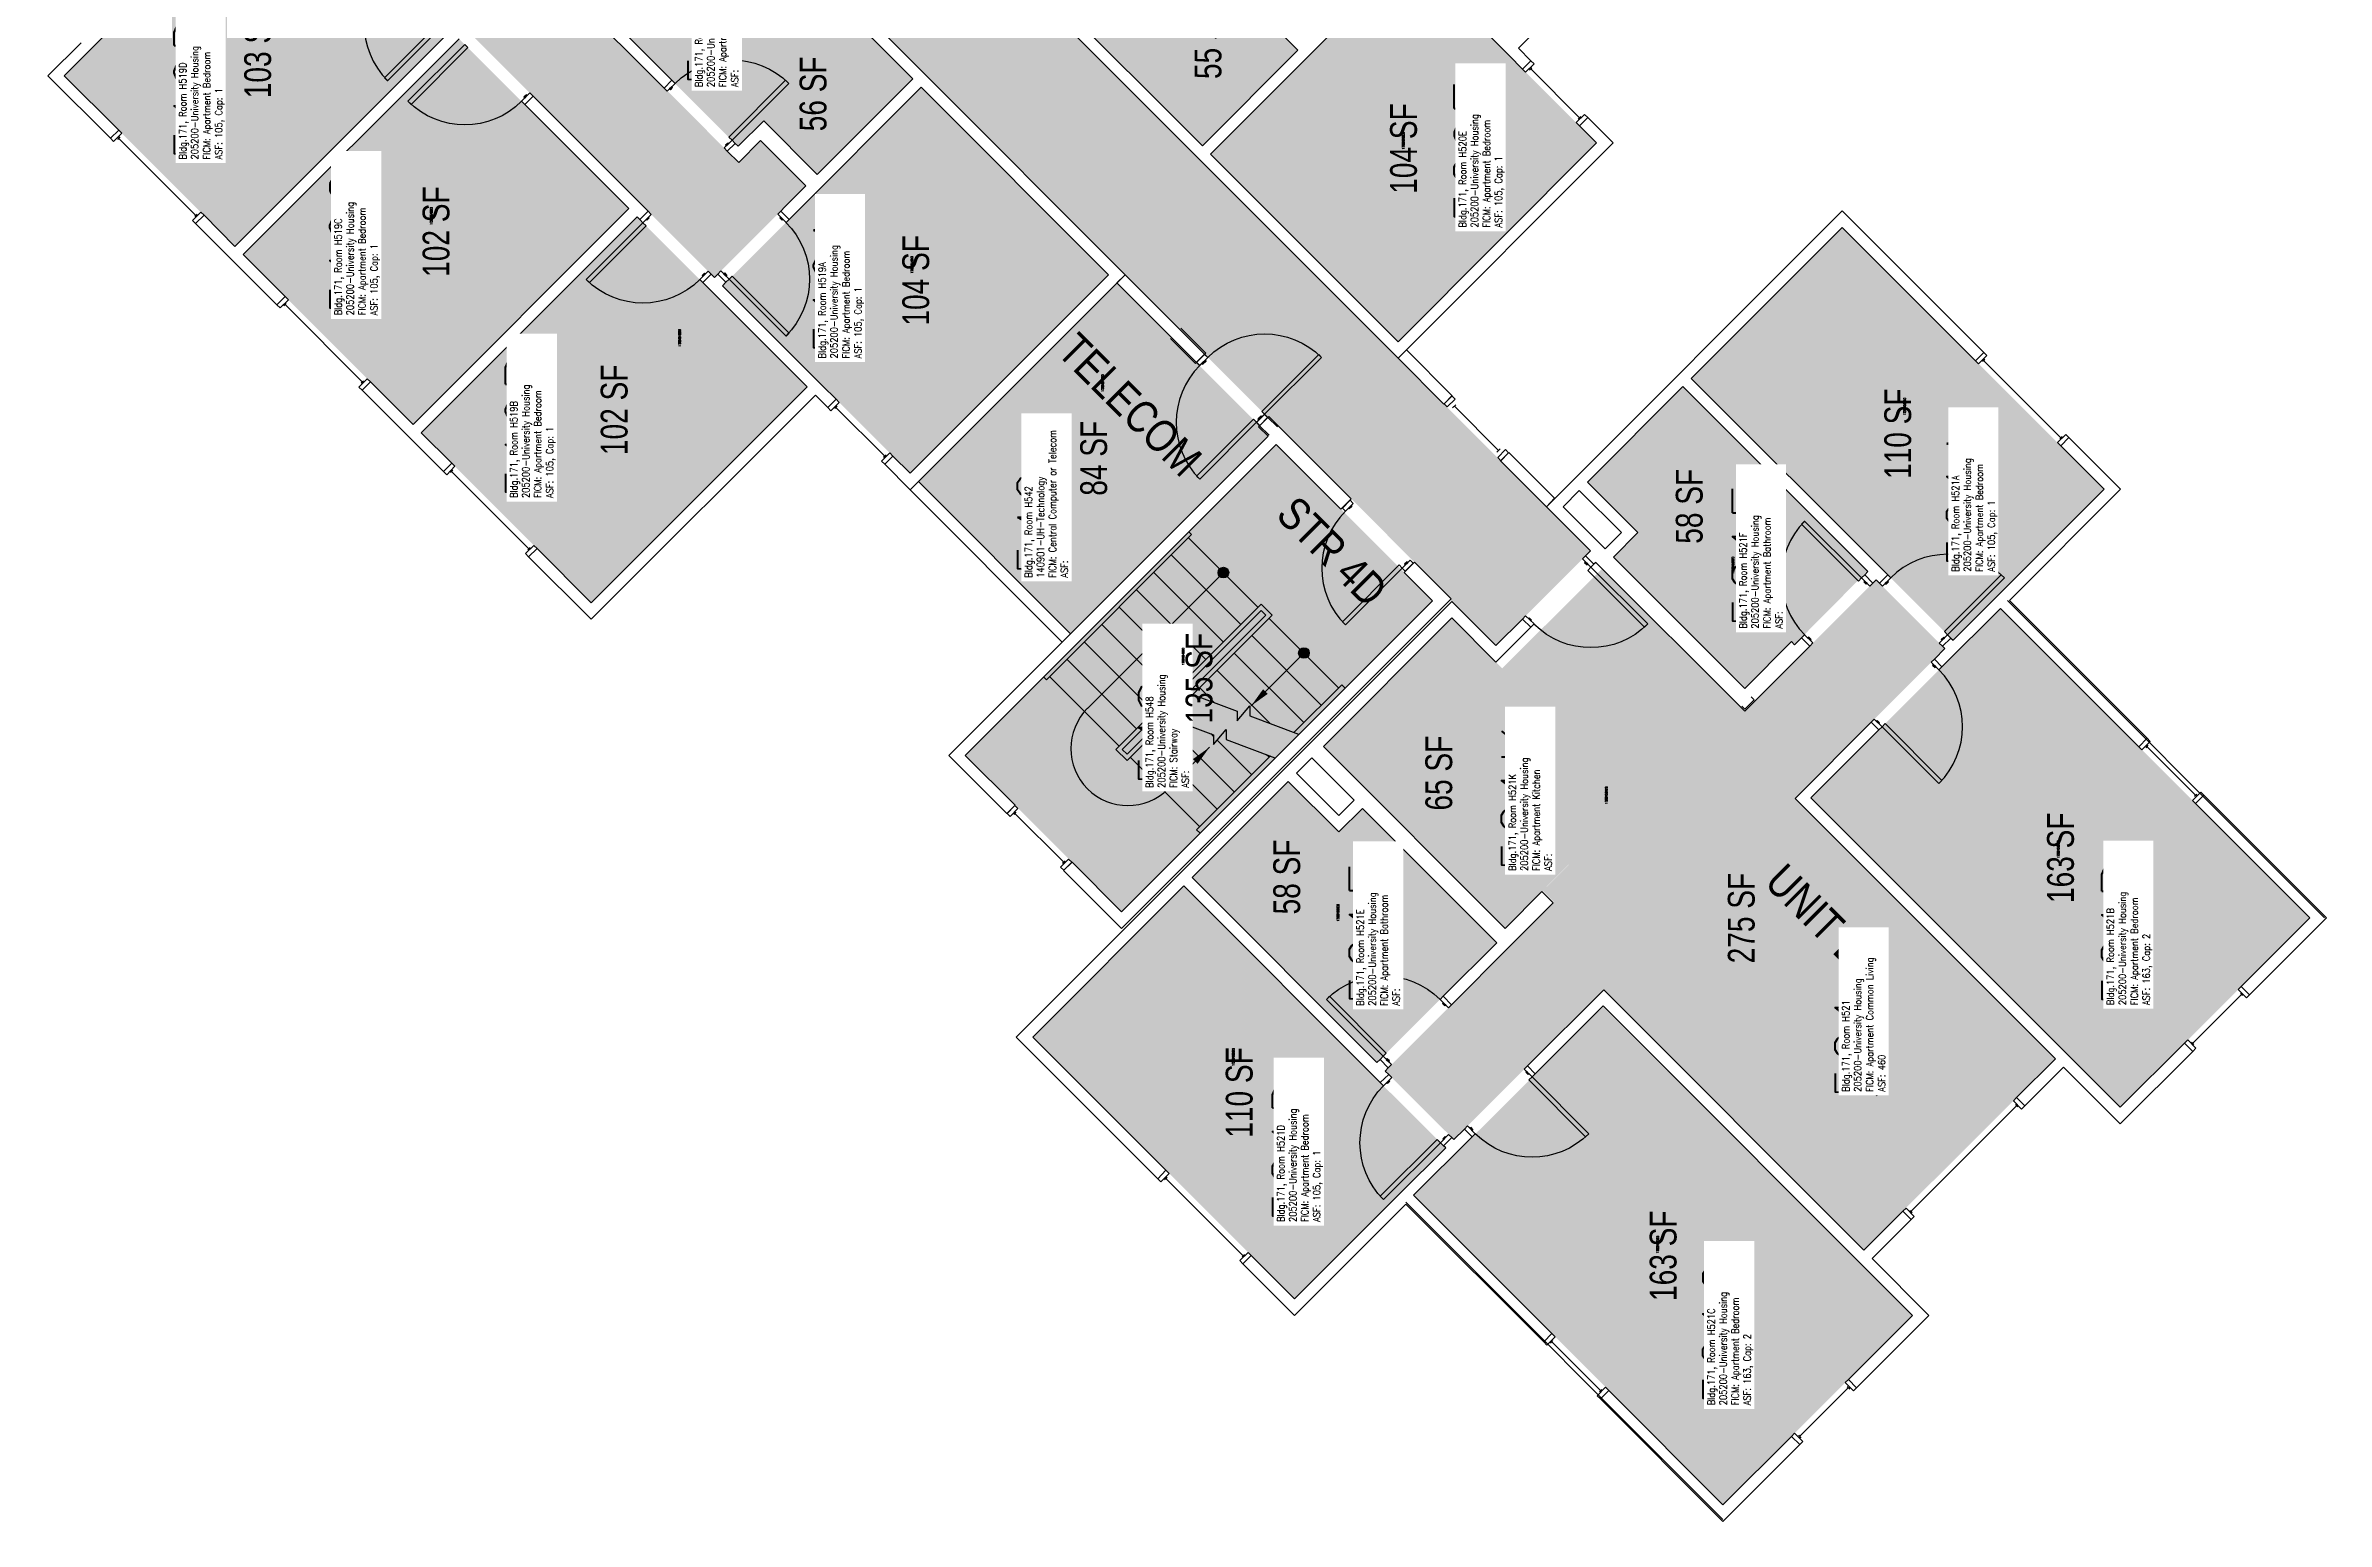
# Model space of a CAD drawing. Header units: inches. Extents: x -105 to 3698, y -798 to 1624.
# Drawn here: x 2676 to 3698, y -66 to 595 of the extents above; entities that cross this region are included whole.
import ezdxf
from ezdxf.enums import TextEntityAlignment as Align

# ---------------------------------------------------------------- set-up
doc = ezdxf.new("R2010")
doc.units = ezdxf.units.IN
doc.header["$LTSCALE"] = 96
doc.header["$MEASUREMENT"] = 0
for name, color, linetype in [('A-AREA-IDEN', 1, 'Continuous'), ('A-DOOR', 2, 'Continuous'), ('A-FLOR', 3, 'Continuous'), ('A-GLAZ', 1, 'Continuous'), ('A-IDEN-RNUM', 7, 'Continuous'), ('A-IDEN-SNUM', 4, 'Continuous'), ('A-IDEN-VNUM', 4, 'Continuous'), ('A-WALL', 5, 'Continuous'), ('AREA-TEXT', 3, 'Continuous'), ('Rooms-Category-Color', 7, 'Continuous'), ('Rooms-College-Color', 7, 'Continuous'), ('Rooms-Department-Color', 7, 'Continuous'), ('Rooms-Division-Color', 7, 'Continuous'), ('Rooms-Information', 7, 'Continuous')]:
    doc.layers.add(name, color=color, linetype=linetype)
doc.styles.add('AREA', font='arial.ttf', dxfattribs={"width": 0.75, "height": 12})
doc.styles.add('DIMS', font='ARIALN.TTF')
doc.styles.add('ROOMSNUMBER', font='txt.shx', dxfattribs={"height": 0.03})
doc.styles.add('ROOMVNUMBER', font='simplex.shx', dxfattribs={"width": 0.85})
doc.styles.get("Standard").update_dxf_attribs({"font": 'ARIALN.TTF'})
doc.dimstyles.new('NBA 2004', dxfattribs={"dimscale": 128, "dimtxt": 0.125, "dimasz": 0.09375, "dimexe": 0.125, "dimexo": 0.125, "dimgap": 0.0625, "dimtad": 1, "dimdec": 3, "dimzin": 3, "dimdsep": 46, "dimlunit": 4, "dimtxsty": 'DIMS', "dimblk": 'ARCHTICK', "dimcen": 0.09375, "dimdle": 0.125, "dimclrd": 256, "dimclre": 256, "dimclrt": 2, "dimadec": 0, "dimazin": 0, "dimtfac": 0.75, "dimtdec": 3, "dimtmove": 2, "dimatfit": 2, "dimfxl": 0.125, "dimfrac": 2, "dimtolj": 1, "dimtzin": 0, "dimlwd": -1, "dimlwe": -1, "dimarcsym": 0})

# ---------------------------------------------------------------- blocks, each defined once
blk = doc.blocks.new('_ArchTick')
at = {"color": 0, "linetype": 'ByBlock', "const_width": 0.15}
blk.add_lwpolyline([(-0.5, -0.5), (0.5, 0.5)], dxfattribs=at)

msp = doc.modelspace()

# ---------------------------------------------------------------- hatches: boundary and pattern name
at = {"layer": 'A-FLOR'}
h = msp.add_hatch(color=256, dxfattribs=at)
h.paths.add_polyline_path([(3205.7, 359.7), (3203.9, 361.6, 0.25479), (3201.7, 360.9), (3205.1, 357.6, 0.25479)])
h.paths.add_polyline_path([(3203.9, 361.6), (3205.7, 359.7, 0.294533)])
h.paths.add_polyline_path([(3203.4, 359.2), (3201.7, 360.9, 0.414214), (3201.7, 357.6)])
h.paths.add_polyline_path([(3205.1, 357.6), (3203.4, 359.2), (3201.7, 357.6, 0.414214)])
h = msp.add_hatch(color=256, dxfattribs=at)
h.paths.add_polyline_path([(3241.8, 323.7), (3240, 325.5, 0.25479), (3237.8, 324.9), (3241.1, 321.5, 0.25479)])
h.paths.add_polyline_path([(3240, 325.5), (3241.8, 323.7, 0.294533)])
h.paths.add_polyline_path([(3239.5, 323.2), (3237.8, 324.9, 0.414214), (3237.8, 321.5)])
h.paths.add_polyline_path([(3241.1, 321.5), (3239.5, 323.2), (3237.8, 321.5, 0.414214)])
at = {"layer": 'Rooms-Category-Color', "true_color": 0xadadad}
for points in [[(3325.5, 326.5), (3367.9, 368.9), (2882.4, 854.5), (2900.1, 872.2), (2858.3, 914), (2840.6, 896.3), (2753.3, 983.6), (2770.9, 1001.3), (2712.7, 1059.5), (2695.1, 1041.8), (2434.8, 1302.1), (2392.4, 1259.6), (2652.6, 999.4), (2634.9, 981.7), (2693.2, 923.5), (2710.8, 941.2), (2841, 811), (2823.3, 793.4), (2881.5, 735.2), (2899.2, 752.8), (3195, 457), (3223.3, 428.7), (3227.6, 424.5), (3228, 424.9), (3271.1, 381.8), (3305.4, 347.5), (3304.9, 347)], [(3087.8, 277.3), (3227.1, 416.6), (3297.1, 346.6), (3157.8, 207.3)]]:
    msp.add_hatch(color=253, dxfattribs=at).paths.add_polyline_path(points)
at = {"layer": 'Rooms-Category-Color', "true_color": 0x728ef3}
for points in [[(2975.4, 491.4), (2780.9, 685.8), (2695.4, 600.3), (2599.6, 696.1), (2682, 778.5), (2741.5, 719), (2815.9, 793.4), (2859.1, 750.2), (2852.8, 743.8), (2856.5, 740.1), (2862.8, 746.4), (2877.8, 731.4), (2842.9, 696.5), (2827.9, 711.5), (2832.4, 716.1), (2828.7, 719.8), (2819.1, 710.1), (2841.5, 687.7), (2851.3, 697.5), (2871.6, 677.2), (2861.8, 667.4), (2986.3, 542.9), (2996.1, 552.7), (3016.4, 532.4)], [(2684.2, 581.7), (2760.6, 505.3), (2857.3, 602), (2780.9, 678.4)], [(3165, 682.4), (3113.4, 630.9), (3194, 550.3), (3236.8, 593.1), (3212.7, 617.1), (3221.5, 625.9)], [(3064.3, 580.3), (3021.5, 537.5), (2997.5, 561.5), (2986, 550), (2930.1, 606), (2984.3, 660.3)], [(3197.7, 546.6), (3281.7, 462.6), (3370.6, 551.6), (3286.6, 635.5)], [(2861, 598.3), (2937.1, 522.2), (2840.4, 425.5), (2764.3, 501.6)], [(3152, 492.6), (3063.1, 403.7), (2979.1, 487.6), (3068, 576.6)], [(2940.8, 518.5), (3016.9, 442.4), (2920.2, 345.7), (2844.1, 421.8)], [(3413, 446.2), (3480.6, 513.8), (3597.9, 396.5), (3530.3, 328.9)], [(3409, 442.6), (3492.2, 360.2), (3459.5, 327.2), (3458.1, 328.6), (3437.2, 307.6), (3378.2, 366.1), (3389.1, 377.1), (3366.4, 399.6), (3410, 443.7)], [(3328.3, 316.3), (3373.1, 361), (3437, 297.1), (3495.8, 356), (3526.6, 325.2), (3459.5, 258.1), (3576.1, 141.5), (3490.3, 55.8), (3373.8, 172.4), (3306.7, 105.3), (3275.9, 136), (3351.5, 211.6), (3346.4, 216.7), (3387.1, 257.5)], [(3305.7, 338.9), (3248.2, 281.4), (3329.6, 199.9), (3387.1, 257.5)], [(3466.7, 258.4), (3551.5, 343.2), (3690.1, 204.6), (3605.3, 119.8)], [(3232.5, 265.7), (3189.4, 222.6), (3272.2, 139.8), (3325.9, 193.4), (3265.7, 253.6), (3255.1, 243.1)], [(3118.1, 151.2), (3185.7, 218.9), (3273.7, 130.8), (3303, 101.6), (3235.3, 34)], [(3288.7, 80.4), (3373.5, 164.7), (3512.1, 26.6), (3427.3, -58.2)]]:
    msp.add_hatch(color=171, dxfattribs=at).paths.add_polyline_path(points)
at = {"layer": 'Rooms-Category-Color', "true_color": 0xe3c5e1}
msp.add_hatch(color=254, dxfattribs=at).paths.add_polyline_path([(3066.8, 400), (3155.7, 488.9), (3223.9, 420.7), (3134.9, 331.8)])
at = {"layer": 'Rooms-College-Color', "true_color": 0xadadad}
for points in [[(3325.5, 326.5), (3367.9, 368.9), (2882.4, 854.5), (2900.1, 872.2), (2858.3, 914), (2840.6, 896.3), (2753.3, 983.6), (2770.9, 1001.3), (2712.7, 1059.5), (2695.1, 1041.8), (2434.8, 1302.1), (2392.4, 1259.6), (2652.6, 999.4), (2634.9, 981.7), (2693.2, 923.5), (2710.8, 941.2), (2841, 811), (2823.3, 793.4), (2881.5, 735.2), (2899.2, 752.8), (3195, 457), (3223.3, 428.7), (3227.6, 424.5), (3228, 424.9), (3271.1, 381.8), (3305.4, 347.5), (3304.9, 347)], [(2975.4, 491.4), (2780.9, 685.8), (2695.4, 600.3), (2599.6, 696.1), (2682, 778.5), (2741.5, 719), (2815.9, 793.4), (2859.1, 750.2), (2852.8, 743.8), (2856.5, 740.1), (2862.8, 746.4), (2877.8, 731.4), (2842.9, 696.5), (2827.9, 711.5), (2832.4, 716.1), (2828.7, 719.8), (2819.1, 710.1), (2841.5, 687.7), (2851.3, 697.5), (2871.6, 677.2), (2861.8, 667.4), (2986.3, 542.9), (2996.1, 552.7), (3016.4, 532.4)], [(2684.2, 581.7), (2760.6, 505.3), (2857.3, 602), (2780.9, 678.4)], [(3165, 682.4), (3113.4, 630.9), (3194, 550.3), (3236.8, 593.1), (3212.7, 617.1), (3221.5, 625.9)], [(3064.3, 580.3), (3021.5, 537.5), (2997.5, 561.5), (2986, 550), (2930.1, 606), (2984.3, 660.3)], [(3197.7, 546.6), (3281.7, 462.6), (3370.6, 551.6), (3286.6, 635.5)], [(2861, 598.3), (2937.1, 522.2), (2840.4, 425.5), (2764.3, 501.6)], [(3152, 492.6), (3063.1, 403.7), (2979.1, 487.6), (3068, 576.6)], [(2940.8, 518.5), (3016.9, 442.4), (2920.2, 345.7), (2844.1, 421.8)], [(3413, 446.2), (3480.6, 513.8), (3597.9, 396.5), (3530.3, 328.9)], [(3066.8, 400), (3155.7, 488.9), (3223.9, 420.7), (3134.9, 331.8)], [(3409, 442.6), (3492.2, 360.2), (3459.5, 327.2), (3458.1, 328.6), (3437.2, 307.6), (3378.2, 366.1), (3389.1, 377.1), (3366.4, 399.6), (3410, 443.7)], [(3087.8, 277.3), (3227.1, 416.6), (3297.1, 346.6), (3157.8, 207.3)], [(3328.3, 316.3), (3373.1, 361), (3437, 297.1), (3495.8, 356), (3526.6, 325.2), (3459.5, 258.1), (3576.1, 141.5), (3490.3, 55.8), (3373.8, 172.4), (3306.7, 105.3), (3275.9, 136), (3351.5, 211.6), (3346.4, 216.7), (3387.1, 257.5)], [(3305.7, 338.9), (3248.2, 281.4), (3329.6, 199.9), (3387.1, 257.5)], [(3466.7, 258.4), (3551.5, 343.2), (3690.1, 204.6), (3605.3, 119.8)], [(3232.5, 265.7), (3189.4, 222.6), (3272.2, 139.8), (3325.9, 193.4), (3265.7, 253.6), (3255.1, 243.1)], [(3118.1, 151.2), (3185.7, 218.9), (3273.7, 130.8), (3303, 101.6), (3235.3, 34)], [(3288.7, 80.4), (3373.5, 164.7), (3512.1, 26.6), (3427.3, -58.2)]]:
    msp.add_hatch(color=253, dxfattribs=at).paths.add_polyline_path(points)
at = {"layer": 'Rooms-Department-Color', "true_color": 0xacacac}
for points in [[(3325.5, 326.5), (3367.9, 368.9), (2882.4, 854.5), (2900.1, 872.2), (2858.3, 914), (2840.6, 896.3), (2753.3, 983.6), (2770.9, 1001.3), (2712.7, 1059.5), (2695.1, 1041.8), (2434.8, 1302.1), (2392.4, 1259.6), (2652.6, 999.4), (2634.9, 981.7), (2693.2, 923.5), (2710.8, 941.2), (2841, 811), (2823.3, 793.4), (2881.5, 735.2), (2899.2, 752.8), (3195, 457), (3223.3, 428.7), (3227.6, 424.5), (3228, 424.9), (3271.1, 381.8), (3305.4, 347.5), (3304.9, 347)], [(3087.8, 277.3), (3227.1, 416.6), (3297.1, 346.6), (3157.8, 207.3)]]:
    msp.add_hatch(color=253, dxfattribs=at).paths.add_polyline_path(points)
at = {"layer": 'Rooms-Department-Color', "true_color": 0x604aed}
for points in [[(2975.4, 491.4), (2780.9, 685.8), (2695.4, 600.3), (2599.6, 696.1), (2682, 778.5), (2741.5, 719), (2815.9, 793.4), (2859.1, 750.2), (2852.8, 743.8), (2856.5, 740.1), (2862.8, 746.4), (2877.8, 731.4), (2842.9, 696.5), (2827.9, 711.5), (2832.4, 716.1), (2828.7, 719.8), (2819.1, 710.1), (2841.5, 687.7), (2851.3, 697.5), (2871.6, 677.2), (2861.8, 667.4), (2986.3, 542.9), (2996.1, 552.7), (3016.4, 532.4)], [(2684.2, 581.7), (2760.6, 505.3), (2857.3, 602), (2780.9, 678.4)], [(3165, 682.4), (3113.4, 630.9), (3194, 550.3), (3236.8, 593.1), (3212.7, 617.1), (3221.5, 625.9)], [(3064.3, 580.3), (3021.5, 537.5), (2997.5, 561.5), (2986, 550), (2930.1, 606), (2984.3, 660.3)], [(3197.7, 546.6), (3281.7, 462.6), (3370.6, 551.6), (3286.6, 635.5)], [(2861, 598.3), (2937.1, 522.2), (2840.4, 425.5), (2764.3, 501.6)], [(3152, 492.6), (3063.1, 403.7), (2979.1, 487.6), (3068, 576.6)], [(2940.8, 518.5), (3016.9, 442.4), (2920.2, 345.7), (2844.1, 421.8)], [(3413, 446.2), (3480.6, 513.8), (3597.9, 396.5), (3530.3, 328.9)], [(3066.8, 400), (3155.7, 488.9), (3223.9, 420.7), (3134.9, 331.8)], [(3409, 442.6), (3492.2, 360.2), (3459.5, 327.2), (3458.1, 328.6), (3437.2, 307.6), (3378.2, 366.1), (3389.1, 377.1), (3366.4, 399.6), (3410, 443.7)], [(3328.3, 316.3), (3373.1, 361), (3437, 297.1), (3495.8, 356), (3526.6, 325.2), (3459.5, 258.1), (3576.1, 141.5), (3490.3, 55.8), (3373.8, 172.4), (3306.7, 105.3), (3275.9, 136), (3351.5, 211.6), (3346.4, 216.7), (3387.1, 257.5)], [(3305.7, 338.9), (3248.2, 281.4), (3329.6, 199.9), (3387.1, 257.5)], [(3466.7, 258.4), (3551.5, 343.2), (3690.1, 204.6), (3605.3, 119.8)], [(3232.5, 265.7), (3189.4, 222.6), (3272.2, 139.8), (3325.9, 193.4), (3265.7, 253.6), (3255.1, 243.1)], [(3118.1, 151.2), (3185.7, 218.9), (3273.7, 130.8), (3303, 101.6), (3235.3, 34)], [(3288.7, 80.4), (3373.5, 164.7), (3512.1, 26.6), (3427.3, -58.2)]]:
    msp.add_hatch(color=173, dxfattribs=at).paths.add_polyline_path(points)
at = {"layer": 'Rooms-Division-Color', "true_color": 0xadadad}
for points in [[(3325.5, 326.5), (3367.9, 368.9), (2882.4, 854.5), (2900.1, 872.2), (2858.3, 914), (2840.6, 896.3), (2753.3, 983.6), (2770.9, 1001.3), (2712.7, 1059.5), (2695.1, 1041.8), (2434.8, 1302.1), (2392.4, 1259.6), (2652.6, 999.4), (2634.9, 981.7), (2693.2, 923.5), (2710.8, 941.2), (2841, 811), (2823.3, 793.4), (2881.5, 735.2), (2899.2, 752.8), (3195, 457), (3223.3, 428.7), (3227.6, 424.5), (3228, 424.9), (3271.1, 381.8), (3305.4, 347.5), (3304.9, 347)], [(3087.8, 277.3), (3227.1, 416.6), (3297.1, 346.6), (3157.8, 207.3)]]:
    msp.add_hatch(color=253, dxfattribs=at).paths.add_polyline_path(points)
at = {"layer": 'Rooms-Division-Color', "true_color": 0x604aed}
for points in [[(2975.4, 491.4), (2780.9, 685.8), (2695.4, 600.3), (2599.6, 696.1), (2682, 778.5), (2741.5, 719), (2815.9, 793.4), (2859.1, 750.2), (2852.8, 743.8), (2856.5, 740.1), (2862.8, 746.4), (2877.8, 731.4), (2842.9, 696.5), (2827.9, 711.5), (2832.4, 716.1), (2828.7, 719.8), (2819.1, 710.1), (2841.5, 687.7), (2851.3, 697.5), (2871.6, 677.2), (2861.8, 667.4), (2986.3, 542.9), (2996.1, 552.7), (3016.4, 532.4)], [(2684.2, 581.7), (2760.6, 505.3), (2857.3, 602), (2780.9, 678.4)], [(3165, 682.4), (3113.4, 630.9), (3194, 550.3), (3236.8, 593.1), (3212.7, 617.1), (3221.5, 625.9)], [(3064.3, 580.3), (3021.5, 537.5), (2997.5, 561.5), (2986, 550), (2930.1, 606), (2984.3, 660.3)], [(3197.7, 546.6), (3281.7, 462.6), (3370.6, 551.6), (3286.6, 635.5)], [(2861, 598.3), (2937.1, 522.2), (2840.4, 425.5), (2764.3, 501.6)], [(3152, 492.6), (3063.1, 403.7), (2979.1, 487.6), (3068, 576.6)], [(2940.8, 518.5), (3016.9, 442.4), (2920.2, 345.7), (2844.1, 421.8)], [(3413, 446.2), (3480.6, 513.8), (3597.9, 396.5), (3530.3, 328.9)], [(3066.8, 400), (3155.7, 488.9), (3223.9, 420.7), (3134.9, 331.8)], [(3409, 442.6), (3492.2, 360.2), (3459.5, 327.2), (3458.1, 328.6), (3437.2, 307.6), (3378.2, 366.1), (3389.1, 377.1), (3366.4, 399.6), (3410, 443.7)], [(3328.3, 316.3), (3373.1, 361), (3437, 297.1), (3495.8, 356), (3526.6, 325.2), (3459.5, 258.1), (3576.1, 141.5), (3490.3, 55.8), (3373.8, 172.4), (3306.7, 105.3), (3275.9, 136), (3351.5, 211.6), (3346.4, 216.7), (3387.1, 257.5)], [(3305.7, 338.9), (3248.2, 281.4), (3329.6, 199.9), (3387.1, 257.5)], [(3466.7, 258.4), (3551.5, 343.2), (3690.1, 204.6), (3605.3, 119.8)], [(3232.5, 265.7), (3189.4, 222.6), (3272.2, 139.8), (3325.9, 193.4), (3265.7, 253.6), (3255.1, 243.1)], [(3118.1, 151.2), (3185.7, 218.9), (3273.7, 130.8), (3303, 101.6), (3235.3, 34)], [(3288.7, 80.4), (3373.5, 164.7), (3512.1, 26.6), (3427.3, -58.2)]]:
    msp.add_hatch(color=173, dxfattribs=at).paths.add_polyline_path(points)

# ---------------------------------------------------------------- linework, layer by layer
at = {"layer": 'A-DOOR'}
for p, q in [((3191.3, 453.3), (3195, 457)), ((3192.7, 451.9), (3191.3, 453.3)), ((3196.5, 455.6), (3192.7, 451.9)), ((3195.2, 454.3), (3193.8, 452.9)), ((3193.8, 452.9), (3194.2, 452.5)), ((3194.2, 452.5), (3195.7, 453.9)), ((3195, 457), (3196.5, 455.6)), ((3195.7, 453.9), (3195.2, 454.3)), ((3220.7, 431.3), (3246.1, 456.8)), ((3247.4, 455.6), (3221.9, 430.1)), ((3246.1, 456.8), (3247.4, 455.6)), ((3221.9, 430.1), (3218.2, 426.4)), ((3218.8, 427.9), (3220.2, 429.3)), ((3220.2, 429.3), (3220.7, 428.9)), ((3221.9, 430.1), (3220.7, 431.3)), ((3223.3, 428.7), (3221.9, 430.1)), ((3218.2, 426.4), (3219.6, 425)), ((3219.3, 427.5), (3218.8, 427.9)), ((3220.7, 428.9), (3219.3, 427.5)), ((3219.6, 425), (3223.3, 428.7))]:
    msp.add_line(p, q, dxfattribs=at)
for points in [[(2854.5, 604.9), (2853.1, 606.3), (2827.6, 580.8), (2829, 579.4)], [(2863.6, 595.7), (2865, 594.3), (2839.5, 568.9), (2838.1, 570.3)], [(2892.8, 574), (2894.2, 572.6), (2890.5, 568.9), (2889, 570.3)], [(2891.5, 572.8), (2891.2, 573.1), (2890.1, 572.1), (2890.5, 571.7)], [(2954.3, 574.8), (2952.9, 576.2), (2956.4, 579.7), (2957.8, 578.3)], [(2955.3, 575.8), (2955.7, 575.4), (2956.7, 576.5), (2956.4, 576.8)], [(2983.3, 552.8), (2981.8, 554.2), (3007.3, 579.7), (3008.7, 578.3)], [(2979.8, 549.4), (2981.2, 547.9), (2984.7, 551.4), (2983.3, 552.8)], [(2980.8, 550.3), (2980.4, 550.7), (2981.5, 551.7), (2981.8, 551.4)], [(3003.8, 519.7), (3005.2, 521.1), (3008.9, 517.4), (3007.5, 516)], [(2943.4, 515.9), (2944.8, 514.5), (2919.4, 489.1), (2917.9, 490.5)], [(2947.1, 519.6), (2945.7, 521.1), (2942, 517.3), (2943.4, 515.9)], [(2945.9, 518.4), (2946.2, 518.1), (2945.2, 517), (2944.8, 517.3)], [(3005, 518.5), (3004.7, 518.1), (3005.7, 517.1), (3006.1, 517.4)], [(2972.6, 494.2), (2974, 492.8), (2970.3, 489.1), (2968.9, 490.5)], [(2971.3, 493), (2971, 493.3), (2969.9, 492.2), (2970.3, 491.9)], [(2978.3, 494.3), (2976.9, 492.9), (2980.6, 489.2), (2982, 490.6)], [(2979.5, 493), (2979.9, 493.4), (2981, 492.3), (2980.6, 492)], [(2982, 490.6), (2983.4, 492), (3008.9, 466.5), (3007.5, 465.1)], [(3196.4, 455.5), (3195, 456.9), (3191.4, 453.4), (3192.8, 451.9)], [(3195.3, 454.4), (3195.7, 454.1), (3194.6, 453), (3194.2, 453.4)], [(3221.8, 430), (3223.2, 428.6), (3219.7, 425.1), (3218.3, 426.5)], [(3220.8, 429), (3220.4, 429.3), (3219.3, 428.3), (3219.7, 427.9)], [(3218.3, 426.5), (3216.9, 427.9), (3191.4, 402.4), (3192.8, 401)], [(3261.6, 390.2), (3260.2, 391.6), (3256.7, 388.1), (3258.1, 386.7)], [(3260.6, 389.2), (3260.9, 388.8), (3259.8, 387.8), (3259.5, 388.1)], [(3489.3, 356.8), (3487.9, 355.4), (3462.4, 380.9), (3463.8, 382.3)], [(3283.5, 361.2), (3282.1, 362.7), (3256.7, 337.2), (3258.1, 335.8)], [(3287.1, 364.8), (3288.5, 363.4), (3284.9, 359.8), (3283.5, 361.2)], [(3286, 363.7), (3285.7, 364.1), (3284.6, 363), (3284.9, 362.7)], [(3364.3, 365.3), (3365.7, 366.7), (3369.4, 363), (3368, 361.6)], [(3365.5, 364.1), (3365.2, 363.7), (3366.3, 362.7), (3366.6, 363)], [(3368, 361.6), (3366.6, 360.2), (3392.1, 334.7), (3393.5, 336.2)], [(3493, 353.1), (3494.4, 354.5), (3490.7, 358.2), (3489.3, 356.8)], [(3498.7, 353.1), (3497.3, 354.5), (3501, 358.2), (3502.4, 356.8)], [(3527.8, 331.4), (3526.4, 332.8), (3551.9, 358.2), (3553.3, 356.8)], [(3491.8, 354.4), (3491.4, 354), (3490.3, 355.1), (3490.7, 355.4)], [(3499.9, 354.3), (3500.3, 354), (3501.3, 355), (3501, 355.4)], [(3338.8, 339.9), (3337.4, 338.4), (3341.1, 334.7), (3342.6, 336.2)], [(3340.1, 338.6), (3340.4, 339), (3341.5, 337.9), (3341.1, 337.6)], [(3467.5, 327.7), (3466.1, 326.3), (3462.4, 330), (3463.8, 331.4)], [(3466.3, 328.9), (3466.7, 329.3), (3465.6, 330.3), (3465.2, 330)], [(3524.1, 327.6), (3525.5, 326.2), (3529.3, 329.9), (3527.8, 331.4)], [(3525.4, 328.9), (3525, 329.2), (3526.1, 330.3), (3526.4, 329.9)], [(3520.5, 319.1), (3521.9, 320.5), (3525.3, 317), (3523.9, 315.6)], [(3521.4, 318.1), (3521.1, 317.8), (3522.2, 316.7), (3522.5, 317)], [(3495, 293.6), (3493.6, 292.2), (3497, 288.8), (3498.5, 290.2)], [(3496, 292.6), (3496.3, 293), (3497.4, 291.9), (3497, 291.6)], [(3498.5, 290.2), (3499.9, 291.6), (3525.3, 266.1), (3523.9, 264.7)], [(3275, 142.6), (3276.4, 144), (3251, 169.5), (3249.6, 168)], [(3304.2, 164.3), (3305.6, 165.7), (3301.9, 169.5), (3300.5, 168)], [(3303, 165.6), (3302.6, 165.2), (3301.5, 166.3), (3301.9, 166.6)], [(3278.7, 138.9), (3277.3, 137.5), (3273.6, 141.2), (3275, 142.6)], [(3278.9, 133.1), (3277.5, 134.5), (3273.7, 130.8), (3275.2, 129.4)], [(3277.5, 140.1), (3277.9, 140.5), (3276.8, 141.5), (3276.4, 141.2)], [(3338.2, 136.8), (3339.6, 138.3), (3343.1, 134.8), (3341.7, 133.4)], [(3339.2, 135.9), (3338.9, 135.5), (3339.9, 134.5), (3340.3, 134.8)], [(3341.7, 133.4), (3340.3, 132), (3365.7, 106.5), (3367.1, 107.9)], [(3277.6, 131.8), (3278, 131.5), (3276.9, 130.4), (3276.6, 130.8)], [(3300.6, 103.9), (3299.2, 105.3), (3273.7, 79.9), (3275.2, 78.5)], [(3304.3, 107.6), (3305.7, 106.2), (3302, 102.5), (3300.6, 103.9)], [(3303.1, 106.4), (3302.7, 106.7), (3301.7, 105.7), (3302, 105.3)], [(3312.8, 111.4), (3311.4, 110), (3314.8, 106.5), (3316.2, 107.9)], [(3313.8, 110.4), (3314.1, 110.8), (3315.2, 109.7), (3314.8, 109.4)]]:
    msp.add_lwpolyline(points, close=True, dxfattribs=at)
for centre, start, end in [((2854.5, 604.9), 135, 225), ((3218.3, 426.5), 135, 225), ((3283.5, 361.2), 135, 225), ((3489.3, 356.8), 135, 225), ((3527.8, 331.4), 45, 135), ((3498.5, 290.2), 315, 45)]:
    msp.add_arc(centre, 36, start, end, dxfattribs=at)
at = {"layer": 'A-DOOR', "extrusion": (0, 0, -1)}
for centre, start, end in [((-2983.3, 552.8), 45, 135), ((-2863.6, 595.7), 225, 315), ((-2982, 490.6), 135, 225), ((-2943.4, 515.9), 225, 315), ((-3221.9, 430.1), 45, 135), ((-3368, 361.6), 225, 315), ((-3275, 142.6), 45, 135), ((-3300.6, 103.9), 315, 45), ((-3341.7, 133.4), 225, 315)]:
    msp.add_arc(centre, 36, start, end, dxfattribs=at)
at = {"layer": 'A-FLOR'}
for p, q in [((3189.2, 376.2), (3124.2, 311.2)), ((3189.2, 376.2), (3187.8, 377.6)), ((3218.9, 343.7), (3187.8, 374.8)), ((3203.4, 359.2), (3142.6, 298.4)), ((3203.4, 328.1), (3172.3, 359.2)), ((3211.2, 335.9), (3180.1, 367)), ((3195.6, 320.3), (3164.5, 351.5)), ((3220.4, 345.1), (3155.3, 280)), ((3187.8, 312.6), (3156.7, 343.7)), ((3220.4, 342.3), (3158.1, 280)), ((3187.7, 305.4), (3222.5, 340.1)), ((3189.8, 304.6), (3225.3, 340.1)), ((3220.4, 345.1), (3225.3, 340.1)), ((3220.4, 342.3), (3222.5, 340.1)), ((3223.9, 338.7), (3255, 307.6)), ((3172.3, 297), (3141.2, 328.1)), ((3180.1, 304.8), (3148.9, 335.9)), ((3216.1, 331), (3247.2, 299.8)), ((3164.5, 289.2), (3133.4, 320.3)), ((3208.3, 323.2), (3239.5, 292.1)), ((3124.2, 311.2), (3122.8, 312.6)), ((3156.7, 281.5), (3125.6, 312.6)), ((3192.8, 307.6), (3199.3, 301.1)), ((3200.6, 315.4), (3224.2, 291.8)), ((3256.4, 309), (3235.1, 287.7)), ((3256.4, 309), (3257.8, 307.6)), ((3177.1, 294.8), (3160.3, 277.9)), ((3179.2, 294), (3160.3, 275.1)), ((3177.2, 292.1), (3208.3, 261)), ((3177.2, 292.1), (3208.3, 261)), ((3197.8, 287.1), (3199, 285.8)), ((3155.3, 280), (3160.3, 275.1)), ((3158.1, 280), (3160.3, 277.9)), ((3161.7, 276.5), (3192.8, 245.4)), ((3169.4, 284.3), (3200.6, 253.2)), ((3224.5, 277.1), (3191.4, 244)), ((3200.7, 284.2), (3216.1, 268.7)), ((3222.6, 277.8), (3223.9, 276.5)), ((3192.8, 242.6), (3191.4, 244))]:
    msp.add_line(p, q, dxfattribs=at)
at = {"layer": 'A-FLOR', "linetype": 'Continuous'}
for points in [[(3187.7, 305.4), (3209.6, 297.2), (3209.6, 292.8), (3215.3, 299.5), (3215.2, 295.1), (3237.1, 286.9)], [(3177.1, 294.8), (3199, 286.6), (3199, 282.2), (3204.7, 288.9), (3204.6, 284.5), (3226.5, 276.3)]]:
    msp.add_lwpolyline(points, dxfattribs=at)
at = {"layer": 'A-FLOR'}
for centre in [(3203.4, 359.2), (3239.5, 323.2)]:
    msp.add_circle(centre, 2.38, dxfattribs=at)
msp.add_arc((3160.6, 280.4), 25.5, 135.0001, 315.0001, dxfattribs=at)
at = {"layer": 'A-GLAZ'}
for p, q in [((3340.5, 584.3), (3341.6, 585.3)), ((3341.1, 584.8), (3363, 562.9)), ((3362.4, 562.3), (3363.5, 563.4)), ((2709, 554.3), (2708, 553.2)), ((2708.5, 553.7), (2743.1, 519.1)), ((2743.7, 519.6), (2742.6, 518.6)), ((2783.6, 479.7), (2782.5, 478.6)), ((2783.1, 479.2), (2817.7, 444.5)), ((3544.5, 454.7), (3543.4, 453.7)), ((3543.9, 454.2), (3578.6, 419.6)), ((2818.2, 445), (2817.2, 444)), ((3030.4, 433.7), (3029.3, 432.7)), ((3029.8, 433.2), (3051.8, 411.3)), ((3302.3, 434.8), (3305.8, 438.3)), ((3303.7, 433.4), (3302.3, 434.8)), ((3307.2, 436.9), (3303.7, 433.4)), ((3305.8, 438.3), (3307.2, 436.9)), ((3307.6, 434.4), (3306.1, 433)), ((3306.9, 433.7), (3326.7, 413.9)), ((3579.1, 420.1), (3578.1, 419)), ((3052.3, 411.8), (3051.2, 410.8)), ((3327.4, 414.6), (3325.9, 413.2)), ((3329.8, 414.3), (3326.3, 410.8)), ((3326.3, 410.8), (3327.7, 409.3)), ((3327.7, 409.3), (3331.2, 412.9)), ((3331.2, 412.9), (3329.8, 414.3)), ((2858.2, 405.1), (2857.2, 404)), ((2857.7, 404.5), (2892.3, 369.9)), ((2892.9, 370.4), (2891.8, 369.4)), ((3617.6, 281.9), (3616.6, 280.8)), ((3617.1, 281.3), (3639, 259.4)), ((3639.5, 259.9), (3638.5, 258.9)), ((3110.5, 251.9), (3109.5, 250.9)), ((3110, 251.4), (3131.9, 229.5)), ((3132.5, 230), (3131.4, 228.9)), ((3637.6, 148.4), (3659.5, 170.3)), ((3659, 170.9), (3660, 169.8)), ((3637.1, 148.9), (3638.1, 147.9)), ((3558.8, 120.5), (3511.4, 73.1)), ((3558.2, 121), (3559.3, 120)), ((3177.1, 87.4), (3178.2, 88.5)), ((3177.7, 87.9), (3212.3, 53.3)), ((3510.9, 73.6), (3511.9, 72.6)), ((3211.8, 52.8), (3212.8, 53.8)), ((3350, 14.2), (3351, 15.3)), ((3350.5, 14.8), (3372.4, -7.1)), ((3371.9, -7.7), (3373, -6.6)), ((3483.5, -5.7), (3461.5, -27.7)), ((3482.9, -5.2), (3484, -6.3)), ((3461, -27.1), (3462.1, -28.2))]:
    msp.add_line(p, q, dxfattribs=at)
for points in [[(3342.6, 587), (3341.1, 588.4), (3337.4, 584.7), (3338.8, 583.3)], [(3365.2, 564.4), (3366.6, 563), (3362.9, 559.2), (3361.5, 560.7)], [(2706.3, 552.2), (2704.9, 553.7), (2708.6, 557.4), (2710, 556)], [(2741.6, 516.9), (2743, 515.5), (2746.8, 519.2), (2745.3, 520.6)], [(2780.9, 477.7), (2779.4, 479.1), (2783.2, 482.8), (2784.6, 481.4)], [(3541.7, 452.7), (3540.3, 454.1), (3544, 457.8), (3545.4, 456.4)], [(2816.2, 442.3), (2817.6, 440.9), (2821.3, 444.6), (2819.9, 446)], [(3027.6, 431.7), (3026.2, 433.1), (3029.9, 436.8), (3031.3, 435.4)], [(3577.1, 417.4), (3578.5, 415.9), (3582.2, 419.7), (3580.8, 421.1)], [(3050.3, 409.1), (3051.7, 407.7), (3055.4, 411.4), (3054, 412.8)], [(2855.5, 403), (2854.1, 404.5), (2857.8, 408.2), (2859.2, 406.8)], [(2890.8, 367.7), (2892.2, 366.3), (2896, 370), (2894.5, 371.4)], [(3614.9, 279.8), (3613.5, 281.2), (3617.2, 285), (3618.6, 283.5)], [(3637.5, 257.2), (3638.9, 255.8), (3642.6, 259.5), (3641.2, 260.9)], [(3107.9, 250), (3106.5, 251.4), (3110, 254.9), (3111.4, 253.5)], [(3130.5, 227.3), (3131.9, 225.9), (3135.5, 229.5), (3134.1, 230.9)], [(3661.7, 168.8), (3663.1, 170.2), (3659.4, 173.9), (3658, 172.5)], [(3639.1, 146.2), (3637.7, 144.8), (3634, 148.5), (3635.4, 149.9)], [(3561, 119), (3562.4, 120.4), (3558.7, 124.1), (3557.3, 122.7)], [(3179.2, 90.1), (3177.7, 91.6), (3174, 87.8), (3175.4, 86.4)], [(3512.9, 70.9), (3511.5, 69.5), (3507.8, 73.2), (3509.2, 74.6)], [(3214.5, 54.8), (3215.9, 53.4), (3212.2, 49.7), (3210.8, 51.1)], [(3352, 17), (3350.6, 18.4), (3346.9, 14.7), (3348.3, 13.3)], [(3374.6, -5.6), (3376.1, -7.1), (3372.3, -10.8), (3370.9, -9.4)], [(3485.7, -7.2), (3487.1, -5.8), (3483.4, -2.1), (3482, -3.5)], [(3463, -29.9), (3461.6, -31.3), (3457.9, -27.6), (3459.3, -26.2)]]:
    msp.add_lwpolyline(points, close=True, dxfattribs=at)
at = {"layer": 'A-WALL'}
for p, q in [((3190.7, 546.2), (2882.4, 854.5)), ((3068.5, 583.6), (2899.2, 752.8)), ((3436, 694.4), (3335.6, 594)), ((2684.2, 581.7), (2780.9, 678.4)), ((2984.3, 660.3), (3064.3, 580.3)), ((2895.1, 634), (2952.9, 576.2)), ((3331.4, 590.7), (3286.6, 635.5)), ((3113.4, 630.9), (3194, 550.3)), ((3236.8, 593.1), (3212.7, 617.1)), ((2956.4, 579.7), (2930, 606)), ((3258.3, 607.2), (3197.7, 546.6)), ((2691.7, 596.5), (2676.8, 581.7)), ((2857.3, 602), (2760.6, 505.3)), ((2764.3, 501.6), (2861, 598.3)), ((3194, 550.3), (3236.8, 593.1)), ((3335.6, 594), (3341.1, 588.4)), ((3159.4, 492.6), (3068.5, 583.6)), ((3337.4, 584.7), (3331.4, 590.7)), ((3341.1, 588.4), (3337.4, 584.7)), ((2676.8, 581.7), (2704.9, 553.7)), ((2708.6, 557.4), (2684.2, 581.7)), ((2894.2, 572.6), (2890.5, 568.9)), ((2945.7, 521.1), (2894.2, 572.6)), ((2952.9, 576.2), (2956.4, 579.7)), ((3010.8, 519.3), (3068, 576.6)), ((3064.3, 580.3), (3021.5, 537.5)), ((3068, 576.6), (3152, 492.6)), ((2890.5, 568.9), (2937.1, 522.2)), ((3362.9, 559.2), (3366.6, 563)), ((3366.6, 563), (3378, 551.6)), ((2704.9, 553.7), (2708.6, 557.4)), ((2997.5, 561.5), (2986, 550.1)), ((2986.3, 542.9), (2996.1, 552.7)), ((2996.1, 552.7), (3016.4, 532.4)), ((3021.5, 537.5), (2997.5, 561.5)), ((3370.6, 551.6), (3362.9, 559.2)), ((2984.7, 551.4), (2981.2, 547.9)), ((2981.2, 547.9), (2986.3, 542.9)), ((2986, 550.1), (2984.7, 551.4)), ((3281.7, 455.2), (3190.7, 546.2)), ((3197.7, 546.6), (3281.7, 462.6)), ((3378, 551.6), (3281.7, 455.2)), ((3281.7, 462.6), (3370.6, 551.6)), ((3016.4, 532.4), (3007, 523)), ((2937.1, 522.2), (2840.4, 425.5)), ((3007, 523), (3005.2, 521.1)), ((3005.2, 521.1), (3008.9, 517.4)), ((3348.1, 388.7), (3480.6, 521.2)), ((3480.6, 521.2), (3544, 457.8)), ((2746.8, 519.2), (2743, 515.5)), ((2743, 515.5), (2779.4, 479.1)), ((2760.6, 505.3), (2746.8, 519.2)), ((2844.1, 421.8), (2940.8, 518.5)), ((2940.8, 518.5), (2942, 517.3)), ((2942, 517.3), (2945.7, 521.1)), ((3008.9, 517.4), (3010.8, 519.3)), ((3480.6, 513.8), (3413, 446.2)), ((3540.3, 454.1), (3480.6, 513.8)), ((2783.2, 482.8), (2764.3, 501.6)), ((2974, 492.8), (2970.3, 489.1)), ((2975.4, 491.4), (2974, 492.8)), ((2976.9, 492.9), (2975.4, 491.4)), ((2980.6, 489.2), (2976.9, 492.9)), ((3063.1, 396.3), (3159.4, 492.6)), ((3152, 492.6), (3063.1, 403.7)), ((3159.4, 492.6), (3155.7, 488.9)), ((3195, 457), (3159.4, 492.6)), ((2779.4, 479.1), (2783.2, 482.8)), ((2970.3, 489.1), (3016.9, 442.4)), ((2979.1, 487.6), (2980.6, 489.2)), ((3023.9, 442.8), (2979.1, 487.6)), ((3155.7, 488.9), (3191.3, 453.3)), ((3179.7, 464), (3190.9, 452.8)), ((3195.5, 457.4), (3184.3, 468.6)), ((3190.9, 452.8), (3195.5, 457.4)), ((3191.3, 453.3), (3195, 457)), ((3285.4, 458.9), (3281.7, 455.2)), ((3281.7, 455.2), (3302.2, 434.7)), ((3305.9, 438.4), (3285.4, 458.9)), ((3544, 457.8), (3540.3, 454.1)), ((2821.3, 444.6), (2817.6, 440.9)), ((2817.6, 440.9), (2854.1, 404.5)), ((2840.4, 425.5), (2821.3, 444.6)), ((3016.9, 442.4), (2920.2, 345.7)), ((3029.9, 436.8), (3023.9, 442.8)), ((3409.3, 442.5), (3366.5, 399.7)), ((3492.1, 359.7), (3409.3, 442.5)), ((3413, 446.2), (3501, 358.2)), ((2920.2, 338.3), (3020.7, 438.7)), ((3020.7, 438.7), (3026.2, 433.1)), ((3026.2, 433.1), (3029.9, 436.8)), ((3223.8, 429.1), (3219.2, 424.5)), ((3223.8, 429.1), (3260.7, 392.2)), ((3302.2, 434.7), (3305.9, 438.4)), ((2857.8, 408.2), (2844.1, 421.8)), ((3223.4, 420.3), (3080.4, 277.3)), ((3219.2, 424.5), (3223.4, 420.3)), ((3223.3, 428.7), (3219.6, 425)), ((3219.6, 425), (3223.9, 420.7)), ((3227.6, 424.5), (3223.3, 428.7)), ((3578.5, 415.9), (3582.2, 419.7)), ((3582.2, 419.7), (3605.3, 396.5)), ((3055.4, 411.4), (3051.7, 407.7)), ((3063.1, 403.7), (3055.4, 411.4)), ((3087.8, 277.3), (3227.1, 416.6)), ((3227.1, 416.6), (3256.1, 387.6)), ((3331.3, 413), (3327.6, 409.2)), ((3327.6, 409.2), (3348.1, 388.7)), ((3351.8, 392.5), (3331.3, 413)), ((3597.9, 396.5), (3578.5, 415.9)), ((2854.1, 404.5), (2857.8, 408.2)), ((3051.7, 407.7), (3063.1, 396.3)), ((3066.8, 400), (3063.1, 396.3)), ((3134.9, 331.8), (3066.8, 400)), ((3366.5, 399.7), (3389.1, 377.1)), ((3063.1, 396.3), (3131.2, 328.1)), ((3256.1, 387.6), (3260.7, 392.2)), ((3348.1, 388.7), (3351.8, 392.5)), ((3367.9, 368.9), (3348.1, 388.7)), ((3362.8, 396), (3355.6, 388.7)), ((3355.6, 388.7), (3374.5, 369.8)), ((3381.7, 377.1), (3362.8, 396)), ((3551.3, 349.9), (3597.9, 396.5)), ((3605.3, 396.5), (3555.5, 346.7)), ((2896, 370), (2892.2, 366.3)), ((2920.2, 345.7), (2896, 370)), ((3365.7, 366.7), (3367.9, 368.9)), ((3374.5, 369.8), (3381.7, 377.1)), ((3389.1, 377.1), (3378.2, 366.1)), ((2892.2, 366.3), (2920.2, 338.3)), ((3289, 363.9), (3284.4, 359.3)), ((3284.4, 359.3), (3297.1, 346.6)), ((3305.4, 347.5), (3289, 363.9)), ((3369.4, 363), (3365.7, 366.7)), ((3370.2, 363.8), (3369.4, 363)), ((3437, 297.1), (3370.2, 363.8)), ((3378.2, 366.1), (3437, 307.3)), ((3490.7, 358.2), (3492.1, 359.7)), ((3494.4, 354.5), (3490.7, 358.2)), ((3501, 358.2), (3497.3, 354.5)), ((3157.8, 199.9), (3305.4, 347.5)), ((3495.8, 356), (3494.4, 354.5)), ((3497.3, 354.5), (3495.8, 356)), ((3530.3, 328.9), (3551.3, 349.9)), ((3110.6, 151.2), (3305.7, 346.3)), ((3297.1, 346.6), (3157.8, 207.3)), ((3305.7, 338.9), (3248.2, 281.4)), ((3305.7, 346.3), (3325.5, 326.5)), ((3325.5, 319.1), (3305.7, 338.9)), ((3325.5, 326.5), (3337.4, 338.4)), ((3337.4, 338.4), (3341.1, 334.7)), ((3551.5, 343.2), (3525.3, 317)), ((3613.5, 281.2), (3551.5, 343.2)), ((3696.6, 204.6), (3554.6, 346.7)), ((3555.5, 346.7), (3617.2, 285)), ((3131.2, 328.1), (3134.9, 331.8)), ((3341.1, 334.7), (3325.5, 319.1)), ((3437, 307.3), (3457.9, 328.3)), ((3457.9, 328.3), (3459.3, 326.9)), ((3459.3, 326.9), (3462.4, 330)), ((3462.4, 330), (3466.1, 326.3)), ((3525.5, 326.2), (3529.3, 329.9)), ((3529.3, 329.9), (3530.3, 328.9)), ((3461.4, 321.5), (3437, 297.1)), ((3466.1, 326.3), (3461.4, 321.5)), ((3521.9, 320.5), (3526.6, 325.2)), ((3525.3, 317), (3521.9, 320.5)), ((3526.6, 325.2), (3525.5, 326.2)), ((3435.6, 299.4), (3437, 298)), ((3437, 298), (3441.2, 302.2)), ((3441.2, 302.2), (3439.8, 303.6)), ((3459.5, 258.1), (3493.6, 292.2)), ((3497, 288.8), (3466.6, 258.4)), ((3493.6, 292.2), (3497, 288.8)), ((3080.4, 277.3), (3106.4, 251.3)), ((3110.1, 255), (3087.8, 277.3)), ((3243, 276.2), (3236.2, 269.4)), ((3262, 257.3), (3243, 276.2)), ((3248.2, 281.4), (3329.6, 199.9)), ((3617.2, 285), (3613.5, 281.2)), ((3232.5, 265.7), (3189.4, 222.6)), ((3255.1, 243.1), (3232.5, 265.7)), ((3236.2, 269.4), (3255.1, 250.5)), ((3255.1, 250.5), (3262, 257.3)), ((3576.1, 141.5), (3459.5, 258.1)), ((3466.6, 258.4), (3605.2, 119.8)), ((3638.9, 255.8), (3642.6, 259.5)), ((3690.1, 204.6), (3638.9, 255.8)), ((3642.6, 259.5), (3697.5, 204.6)), ((3106.4, 251.3), (3110.1, 255)), ((3265.7, 253.6), (3255.1, 243.1)), ((3325.9, 193.4), (3265.7, 253.6)), ((3135.6, 229.6), (3131.8, 225.8)), ((3131.8, 225.8), (3157.8, 199.9)), ((3157.8, 207.3), (3135.6, 229.6)), ((3185.7, 218.9), (3118.1, 151.2)), ((3273.7, 130.8), (3185.7, 218.9)), ((3189.4, 222.6), (3272.2, 139.8)), ((3329.6, 199.9), (3346, 216.4)), ((3346, 216.4), (3351.1, 211.3)), ((3351.1, 211.3), (3331.5, 191.6)), ((3659.4, 173.9), (3690.1, 204.6)), ((3697.5, 204.6), (3663.1, 170.2)), ((3301.9, 169.5), (3325.9, 193.4)), ((3331.5, 191.6), (3305.6, 165.7)), ((3663.1, 170.2), (3659.4, 173.9)), ((3305.6, 165.7), (3301.9, 169.5)), ((3339.6, 138.3), (3373.8, 172.4)), ((3373.5, 165.2), (3343.1, 134.8)), ((3512.1, 26.6), (3373.5, 165.2)), ((3373.8, 172.4), (3490.3, 55.8)), ((3174, 87.8), (3110.6, 151.2)), ((3118.1, 151.2), (3177.7, 91.6)), ((3605.2, 119.8), (3634, 148.5)), ((3637.7, 144.8), (3605.2, 112.3)), ((3634, 148.5), (3637.7, 144.8)), ((3272.2, 139.8), (3273.6, 141.2)), ((3273.6, 141.2), (3277.3, 137.5)), ((3277.5, 134.5), (3273.7, 130.8)), ((3277.3, 137.5), (3275.9, 136)), ((3275.9, 136), (3277.5, 134.5)), ((3343.1, 134.8), (3339.6, 138.3)), ((3558.7, 124.1), (3576.1, 141.5)), ((3579.8, 137.8), (3562.4, 120.4)), ((3605.2, 112.3), (3579.8, 137.8)), ((3562.4, 120.4), (3558.7, 124.1)), ((3314.8, 106.5), (3288.6, 80.4)), ((3302, 102.5), (3305.7, 106.2)), ((3303, 101.6), (3302, 102.5)), ((3305.7, 106.2), (3306.7, 105.3)), ((3306.7, 105.3), (3311.4, 110)), ((3311.4, 110), (3314.8, 106.5)), ((3281.9, 80.5), (3303, 101.6)), ((3177.7, 91.6), (3174, 87.8)), ((3235.3, 34), (3281.9, 80.5)), ((3285.2, 76.4), (3235.3, 26.5)), ((3427.2, -64.8), (3285.2, 77.3)), ((3346.9, 14.7), (3285.2, 76.4)), ((3288.6, 80.4), (3350.6, 18.4)), ((3490.3, 55.8), (3507.8, 73.2)), ((3507.8, 73.2), (3511.5, 69.5)), ((3511.5, 69.5), (3494.1, 52.1)), ((3212.2, 49.7), (3215.9, 53.4)), ((3215.9, 53.4), (3235.3, 34)), ((3494.1, 52.1), (3519.5, 26.6)), ((3235.3, 26.5), (3212.2, 49.7)), ((3483.4, -2.1), (3512.1, 26.6)), ((3519.5, 26.6), (3487.1, -5.8)), ((3350.6, 18.4), (3346.9, 14.7)), ((3372.3, -10.8), (3376.1, -7.1)), ((3376.1, -7.1), (3427.2, -58.2)), ((3487.1, -5.8), (3483.4, -2.1)), ((3427.2, -65.7), (3372.3, -10.8)), ((3427.2, -58.2), (3457.9, -27.6)), ((3457.9, -27.6), (3461.6, -31.3)), ((3461.6, -31.3), (3427.2, -65.7))]:
    msp.add_line(p, q, dxfattribs=at)

# ---------------------------------------------------------------- texts
at = {"layer": 'A-AREA-IDEN'}
for s, p in [('TELECOM', (3156.5, 429.3)), ('STR 4D', (3247.1, 363.6)), ('UNIT B6', (3467.6, 197.4))]:
    msp.add_text(s, height=14.4, rotation=315, dxfattribs=at).set_placement(p, align=Align.CENTER)
at = {"layer": 'A-IDEN-RNUM', "style": 'ROOMSNUMBER', "width": 0.85}
for s, p in [('0520-E0', (3284, 552.6)), ('0519-C0', (2848.6, 518.9)), ('0519-A0', (3063.9, 497)), ('0519-B0', (2959.8, 464.3)), ('0542-00', (3149.3, 444.1)), ('0521-A0', (3508.6, 433.6)), ('0521-F0', (3431.7, 362.5)), ('0548-00', (3185.4, 321.6)), ('0521-K0', (3375, 259.5)), ('0521-B0', (3577.4, 235.3)), ('0521-E0', (3254.8, 206.9)), ('0521-D0', (3207.9, 142.3)), ('0521-00', (3496.9, 142.4)), ('0521-C0', (3398, 58.3))]:
    msp.add_text(s, height=1, rotation=90, dxfattribs=at).set_placement(p, align=Align.MIDDLE_CENTER)
at = {"layer": 'A-IDEN-SNUM', "style": 'ROOMSNUMBER', "width": 0.85}
for s, p in [('1710H520E0', (3284, 552.6)), ('1710H519C0', (2848.6, 518.9)), ('1710H519A0', (3063.9, 497)), ('1710H519B0', (2959.8, 464.3)), ('1710H54200', (3149.3, 444.1)), ('1710H521A0', (3508.6, 433.6)), ('1710H521F0', (3431.7, 362.5)), ('1710H54800', (3185.4, 321.6)), ('1710H521K0', (3375, 259.5)), ('1710H521B0', (3577.4, 235.3)), ('1710H521E0', (3254.8, 206.9)), ('1710H521D0', (3207.9, 142.3)), ('1710H52100', (3496.9, 142.4)), ('1710H521C0', (3398, 58.3))]:
    msp.add_text(s, height=1, rotation=90, dxfattribs=at).set_placement(p, align=Align.MIDDLE_CENTER)
at = {"layer": 'A-IDEN-VNUM', "style": 'ROOMVNUMBER', "width": 0.85}
for s, p in [('519F', (2974.8, 608.1)), ('519D', (2744.7, 576)), ('520E', (3318, 547)), ('519C', (2814.4, 506.8)), ('519A', (3031.1, 487.9)), ('519B', (2893.1, 424.4)), ('521A', (3538.8, 392.4)), ('542', (3122.5, 381.5)), ('521F', (3442.7, 365.5)), ('548', (3176.7, 287.4)), ('521K', (3339.2, 257.5)), ('521E', (3271.2, 196.7)), ('521B', (3608.2, 197.3)), ('521', (3488.7, 147.2)), ('521D', (3236.7, 100.3)), ('521C', (3429.5, 18.6))]:
    msp.add_text(s, height=22.5, rotation=90, dxfattribs=at).set_placement(p, align=Align.MIDDLE_CENTER)
at = {"layer": 'AREA-TEXT', "style": 'AREA', "width": 0.75}
for s, p in [('55 SF', (3196.5, 597)), ('103 SF', (2770.8, 591.9)), ('56 SF', (3019.6, 573.6)), ('104 SF', (3284.1, 549.1)), ('102 SF', (2850.7, 511.9)), ('104 SF', (3065.6, 490.1)), ('102 SF', (2930.5, 432.1)), ('110 SF', (3505.5, 421.4)), ('84 SF', (3145.3, 410.4)), ('58 SF', (3412.1, 388.9)), ('135 SF', (3192.5, 311.9)), ('65 SF', (3299.9, 269.4)), ('163 SF', (3578.4, 231.5)), ('58 SF', (3231.8, 222.9)), ('275 SF', (3435.4, 204.5)), ('110 SF', (3210.5, 126.4)), ('163 SF', (3400.4, 53.3))]:
    msp.add_text(s, height=12, rotation=90, dxfattribs=at).set_placement(p, align=Align.MIDDLE_CENTER)

# ---------------------------------------------------------------- leaders
at = {"layer": 'A-FLOR'}
for points in [[(3215.9, 299.6), (3239.5, 323.2)], [(3197.2, 281), (3178.6, 262.4)]]:
    msp.add_leader(points, dimstyle='NBA 2004', override={"dimscale": 96, "dimasz": 0.09375, "dimgap": 0.0625, "dimtad": 0}, dxfattribs=at)

# ---------------------------------------------------------------- next in the draw order: texts
at = {"layer": 'Rooms-Information', "char_height": 3.214, "width": 72, "attachment_point": 7, "rotation": 90, "style": 'ROOMVNUMBER', "bg_fill": 3, "box_fill_scale": 1.5, "bg_fill_color": 256, "bg_fill_true_color": 13158600, "bg_fill_transparency": 0}
for s, insert in [('Bldg.171, Room H519F^M^J205200-University Housing^M^JFICM: Apartment Bathroom^M^JASF: ', (2986.1, 576.6)), ('Bldg.171, Room H519D^M^J205200-University Housing^M^JFICM: Apartment Bedroom^M^JASF: 105, Cap: 1', (2756, 544.2)), ('Bldg.171, Room H520E^M^J205200-University Housing^M^JFICM: Apartment Bedroom^M^JASF: 105, Cap: 1', (3329.3, 513.7)), ('Bldg.171, Room H519C^M^J205200-University Housing^M^JFICM: Apartment Bedroom^M^JASF: 105, Cap: 1', (2825.6, 474.4)), ('Bldg.171, Room H519A^M^J205200-University Housing^M^JFICM: Apartment Bedroom^M^JASF: 105, Cap: 1', (3042.4, 455.1)), ('Bldg.171, Room H519B^M^J205200-University Housing^M^JFICM: Apartment Bedroom^M^JASF: 105, Cap: 1', (2904.3, 392.6)), ('Bldg.171, Room H542^M^J140901-UH-Technology^M^JFICM: Central Computer or Telecom^M^JASF: ', (3133.8, 356.9)), ('Bldg.171, Room H521A^M^J205200-University Housing^M^JFICM: Apartment Bedroom^M^JASF: 105, Cap: 1', (3550.1, 359.6)), ('Bldg.171, Room H521F^M^J205200-University Housing^M^JFICM: Apartment Bathroom^M^JASF: ', (3453.9, 334.1)), ('Bldg.171, Room H548^M^J205200-University Housing^M^JFICM: Stairway^M^JASF: ', (3188, 262.8)), ('Bldg.171, Room H521K^M^J205200-University Housing^M^JFICM: Apartment Kitchen^M^JASF: ', (3350.5, 225.6)), ('Bldg.171, Room H521E^M^J205200-University Housing^M^JFICM: Apartment Bathroom^M^JASF: ', (3282.4, 165.2)), ('Bldg.171, Room H521B^M^J205200-University Housing^M^JFICM: Apartment Bedroom^M^JASF: 163, Cap: 2', (3619.5, 165.5)), ('Bldg.171, Room H521^M^J205200-University Housing^M^JFICM: Apartment Common Living^M^JASF: 460', (3499.9, 126.7)), ('Bldg.171, Room H521D^M^J205200-University Housing^M^JFICM: Apartment Bedroom^M^JASF: 105, Cap: 1', (3247.9, 68.4)), ('Bldg.171, Room H521C^M^J205200-University Housing^M^JFICM: Apartment Bedroom^M^JASF: 163, Cap: 2', (3440.7, -13.7))]:
    msp.add_mtext(s, dxfattribs=dict(at, insert=insert))

doc.saveas('drawing.dxf')
